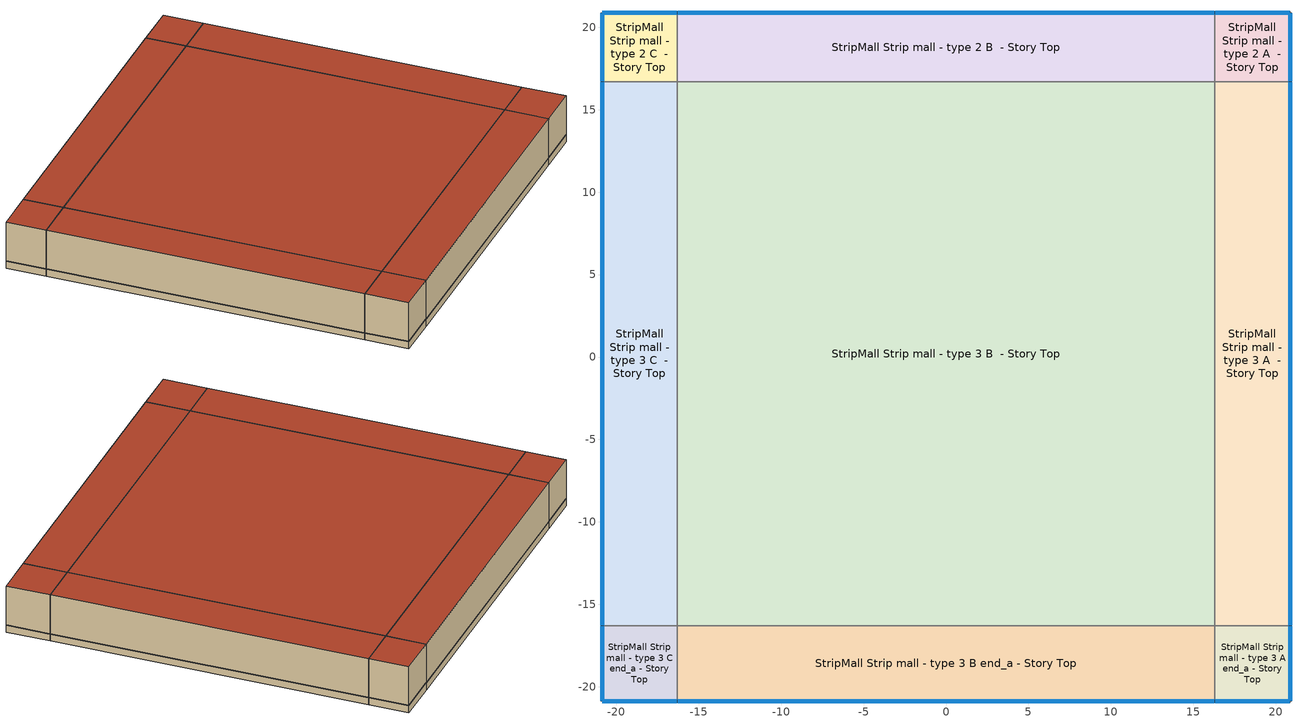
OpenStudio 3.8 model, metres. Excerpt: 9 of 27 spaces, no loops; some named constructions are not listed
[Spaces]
StripMall Strip mall - type 3 A end_a - Story Top
 floor adiabatic (Typical Interior Floor): 20.87,-20.87 16.3,-20.87 16.3,-16.3 20.87,-16.3 z5.18
 wall outside: 16.3,-20.87 20.87,-20.87 20.87,-16.3 z5.18:10.36
 wall to StripMall Strip mall - type 3 B end_a - Story Top: 16.3,-16.3 16.3,-20.87 z5.18:10.36
 wall to StripMall Strip mall - type 3 A  - Story Top: 20.87,-16.3 16.3,-16.3 z5.18:10.36
 window (Window U-0.91 SHGC 0.53): 16.32,-20.87 20.84,-20.87 / 20.87,-20.84 20.87,-16.32 z5.94:6
 roof outside: 20.87,-16.3 16.3,-16.3 16.3,-20.87 20.87,-20.87 z10.36
StripMall Strip mall - type 3 B end_a - Story Top
 floor adiabatic (Typical Interior Floor): 16.3,-20.87 -16.3,-20.87 -16.3,-16.3 16.3,-16.3 z5.18
 wall outside: -16.3,-20.87 16.3,-20.87 z5.18:10.36
 wall to StripMall Strip mall - type 3 C end_a - Story Top: -16.3,-16.3 -16.3,-20.87 z5.18:10.36
 wall to StripMall Strip mall - type 3 B  - Story Top: 16.3,-16.3 -16.3,-16.3 z5.18:10.36
 window (Window U-0.91 SHGC 0.53): -16.27,-20.87 16.27,-20.87 z5.94:6
 roof outside: 16.3,-16.3 -16.3,-16.3 -16.3,-20.87 16.3,-20.87 z10.36
StripMall Strip mall - type 3 C end_a - Story Top
 floor adiabatic (Typical Interior Floor): -16.3,-20.87 -20.87,-20.87 -20.87,-16.3 -16.3,-16.3 z5.18
 wall outside: -20.87,-16.3 -20.87,-20.87 -16.3,-20.87 z5.18:10.36
 wall to StripMall Strip mall - type 3 C  - Story Top: -16.3,-16.3 -20.87,-16.3 z5.18:10.36
 window (Window U-0.91 SHGC 0.53): -20.84,-20.87 -16.32,-20.87 / -20.87,-16.32 -20.87,-20.84 z5.94:6
 roof outside: -16.3,-16.3 -20.87,-16.3 -20.87,-20.87 -16.3,-20.87 z10.36
StripMall Strip mall - type 3 A  - Story Top
 floor adiabatic (Typical Interior Floor): 20.87,-16.3 16.3,-16.3 16.3,16.69 20.87,16.69 z5.18
 wall outside: 20.87,-16.3 20.87,16.69 z5.18:10.36
 wall to StripMall Strip mall - type 3 B  - Story Top: 16.3,16.69 16.3,-16.3 z5.18:10.36
 wall to StripMall Strip mall - type 2 A  - Story Top: 20.87,16.69 16.3,16.69 z5.18:10.36
 window (Window U-0.91 SHGC 0.53): 20.87,-16.27 20.87,16.67 z5.94:6
 roof outside: 20.87,16.69 16.3,16.69 16.3,-16.3 20.87,-16.3 z10.36
StripMall Strip mall - type 3 B  - Story Top
 floor adiabatic (Typical Interior Floor): 16.3,-16.3 -16.3,-16.3 -16.3,16.69 16.3,16.69 z5.18
 wall to StripMall Strip mall - type 3 C  - Story Top: -16.3,16.69 -16.3,-16.3 z5.18:10.36
 wall to StripMall Strip mall - type 2 B  - Story Top: 16.3,16.69 -16.3,16.69 z5.18:10.36
 roof outside: 16.3,16.69 -16.3,16.69 -16.3,-16.3 16.3,-16.3 z10.36
StripMall Strip mall - type 3 C  - Story Top
 floor adiabatic (Typical Interior Floor): -16.3,-16.3 -20.87,-16.3 -20.87,16.69 -16.3,16.69 z5.18
 wall outside: -20.87,16.69 -20.87,-16.3 z5.18:10.36
 wall to StripMall Strip mall - type 2 C  - Story Top: -16.3,16.69 -20.87,16.69 z5.18:10.36
 window (Window U-0.91 SHGC 0.53): -20.87,16.67 -20.87,-16.27 z5.94:6
 roof outside: -16.3,16.69 -20.87,16.69 -20.87,-16.3 -16.3,-16.3 z10.36
StripMall Strip mall - type 2 A  - Story Top
 floor adiabatic (Typical Interior Floor): 20.87,16.69 16.3,16.69 16.3,20.87 20.87,20.87 z5.18
 wall outside: 20.87,16.69 20.87,20.87 16.3,20.87 z5.18:10.36
 wall to StripMall Strip mall - type 2 B  - Story Top: 16.3,20.87 16.3,16.69 z5.18:10.36
 window (Window U-0.91 SHGC 0.53): 20.87,16.72 20.87,20.84 / 20.84,20.87 16.32,20.87 z5.94:6
 roof outside: 20.87,20.87 16.3,20.87 16.3,16.69 20.87,16.69 z10.36
StripMall Strip mall - type 2 B  - Story Top
 floor adiabatic (Typical Interior Floor): 16.3,16.69 -16.3,16.69 -16.3,20.87 16.3,20.87 z5.18
 wall outside: 16.3,20.87 -16.3,20.87 z5.18:10.36
 wall to StripMall Strip mall - type 2 C  - Story Top: -16.3,20.87 -16.3,16.69 z5.18:10.36
 window (Window U-0.91 SHGC 0.53): 16.27,20.87 -16.27,20.87 z5.94:6
 roof outside: 16.3,20.87 -16.3,20.87 -16.3,16.69 16.3,16.69 z10.36
StripMall Strip mall - type 2 C  - Story Top
 floor adiabatic (Typical Interior Floor): -16.3,16.69 -20.87,16.69 -20.87,20.87 -16.3,20.87 z5.18
 wall outside: -16.3,20.87 -20.87,20.87 -20.87,16.69 z5.18:10.36
 window (Window U-0.91 SHGC 0.53): -20.87,20.84 -20.87,16.72 / -16.32,20.87 -20.84,20.87 z5.94:6
 roof outside: -16.3,20.87 -20.87,20.87 -20.87,16.69 -16.3,16.69 z10.36
[Schedule:Ruleset]
Name | Default Day Schedule | Summer Design Day Schedule | Winter Design Day Schedule
FullServiceRestaurant HtgSetp | FullServiceRestaurant HtgSetp Default | Schedule Day 14 | Schedule Day 15
FullServiceRestaurant HtgSetp Kitchen | FullServiceRestaurant HtgSetp Kitchen Default | Schedule Day 17 | Schedule Day 18
FoodService_Restaurant BLDG_LIGHT_EndUseData BPR Adjusted | FoodService_Restaurant BLDG_LIGHT_EndUseData Default 1 | FoodService_Restaurant BLDG_LIGHT_EndUseData Summer Design Day 1 | FoodService_Restaurant BLDG_LIGHT_EndUseData Winter Design Day 1
Mercantile_Retail BLDG_LIGHT_EndUseData BPR Adjusted | Mercantile_Retail BLDG_LIGHT_EndUseData Default 1 | Mercantile_Retail BLDG_LIGHT_EndUseData Summer Design Day 1 | Mercantile_Retail BLDG_LIGHT_EndUseData Winter Design Day 1
FoodService_Restaurant BLDG_EQUIP_EndUseData BPR Adjusted | FoodService_Restaurant BLDG_EQUIP_EndUseData Default 1 | FoodService_Restaurant BLDG_EQUIP_EndUseData Summer Design Day 1 | FoodService_Restaurant BLDG_EQUIP_EndUseData Winter Design Day 1
[Schedule:Day]
FoodService_Restaurant BLDG_EQUIP_EndUseData Fri Day: Average, 0, 15, 0.276686, 0, 30, 0.276567, 0, 45, 0.276447, 1, 0, 0.276328, 1, 15, 0.276209, 1, 30, 0.276089, 1, 45, 0.27597, 2, 0, 0.27585, 2, 15, 0.275731, 2, 30, 0.275612, 2, 45, 0.275492, 3, 0, 0.275373, 3, 15, 0.275253, 3, 30, 0.280751, 3, 45, 0.286249, 4, 0, 0.291747, 4, 15, 0.297245, 4, 30, 0.309585, 4, 45, 0.321926, 5, 0, 0.334266, 5, 15, 0.346606, 5, 30, 0.35003, 5, 45, 0.353453, 6, 0, 0.356877, 6, 15, 0.3603, 6, 30, 0.363096, 6, 45, 0.365892, 7, 0, 0.368687, 7, 15, 0.371483, 7, 30, 0.381684, 7, 45, 0.391884, 8, 0, 0.402085, 8, 15, 0.412285, 8, 30, 0.431909, 8, 45, 0.451532, 9, 0, 0.471155, 9, 15, 0.490779, 9, 30, 0.504195, 9, 45, 0.517611, 10, 0, 0.531027, 10, 15, 0.544443, 10, 30, 0.565986, 10, 37, 0.576757, 10, 52, 0.611549, 11, 0, 0.611674, 11, 15, 0.608217, 11, 30, 0.60476, 11, 45, 0.601304, 12, 0, 0.597847, 12, 15, 0.594929, 12, 30, 0.592012, 12, 45, 0.589095, 13, 0, 0.586177, 13, 15, 0.584982, 13, 30, 0.583787, 13, 45, 0.582592, 14, 0, 0.581397, 14, 15, 0.581042, 14, 30, 0.580688, 14, 45, 0.580334, 15, 0, 0.579979, 15, 15, 0.589638, 15, 22, 0.594467, 15, 37, 0.585566, 15, 45, 0.581678, 16, 0, 0.576593, 16, 15, 0.571508, 16, 30, 0.566423, 16, 45, 0.561338, 17, 0, 0.553121, 17, 15, 0.544905, 17, 30, 0.536689, 17, 45, 0.528472, 18, 0, 0.51566, 18, 15, 0.502847, 18, 30, 0.490034, 18, 45, 0.477221, 19, 0, 0.455352, 19, 15, 0.433484, 19, 30, 0.411615, 19, 45, 0.389746, 20, 0, 0.364223, 20, 15, 0.3387, 20, 30, 0.313177, 20, 45, 0.287654, 21, 0, 0.285211, 21, 15, 0.282767, 21, 30, 0.280324, 21, 45, 0.27788, 22, 0, 0.277761, 22, 15, 0.277642, 22, 30, 0.277522, 22, 45, 0.277403, 23, 0, 0.277283, 23, 15, 0.277164, 23, 30, 0.277045, 23, 45, 0.276925, 24, 0, 0.276806
FoodService_Restaurant BLDG_EQUIP_EndUseData Sat Day: Average, 0, 15, 0.247188, 0, 30, 0.247053, 0, 45, 0.246918, 1, 0, 0.246784, 1, 15, 0.246649, 1, 30, 0.246514, 1, 45, 0.246379, 2, 0, 0.246244, 2, 15, 0.246109, 2, 30, 0.245975, 2, 45, 0.24584, 3, 0, 0.250496, 3, 15, 0.255152, 3, 30, 0.259808, 3, 45, 0.264465, 4, 0, 0.277603, 4, 15, 0.290742, 4, 30, 0.303881, 4, 45, 0.31702, 5, 0, 0.320768, 5, 15, 0.324517, 5, 30, 0.328266, 5, 45, 0.332015, 6, 0, 0.33414, 6, 15, 0.336265, 6, 30, 0.33839, 6, 45, 0.340516, 7, 0, 0.351831, 7, 15, 0.363146, 7, 30, 0.374461, 7, 45, 0.385776, 8, 0, 0.409828, 8, 15, 0.43388, 8, 30, 0.457932, 8, 45, 0.481984, 9, 0, 0.49736, 9, 15, 0.512736, 9, 30, 0.528111, 9, 45, 0.543487, 10, 0, 0.6146, 10, 15, 0.610383, 10, 30, 0.606167, 10, 37, 0.604058, 10, 52, 0.600775, 11, 7, 0.597491, 11, 22, 0.594208, 11, 37, 0.590924, 11, 52, 0.590421, 12, 7, 0.589918, 12, 22, 0.589415, 12, 37, 0.588912, 12, 52, 0.538853, 13, 7, 0.528465, 13, 22, 0.518076, 13, 30, 0.512882, 13, 45, 0.500171, 14, 0, 0.48746, 14, 15, 0.474748, 14, 30, 0.462037, 14, 45, 0.437812, 15, 0, 0.413588, 15, 15, 0.389363, 15, 30, 0.365138, 15, 45, 0.344584, 16, 0, 0.32403, 16, 15, 0.303476, 16, 30, 0.282922, 16, 45, 0.274899, 17, 0, 0.266875, 17, 15, 0.258852, 17, 30, 0.250828, 17, 45, 0.250693, 18, 0, 0.250558, 18, 15, 0.250424, 18, 30, 0.250289, 18, 45, 0.250154, 19, 0, 0.250019, 19, 15, 0.249884, 19, 30, 0.24975, 19, 45, 0.249615, 20, 0, 0.24948, 20, 15, 0.249345, 20, 30, 0.24921, 20, 45, 0.249075, 21, 0, 0.248941, 21, 15, 0.248806, 21, 30, 0.248671, 21, 45, 0.248536, 22, 0, 0.248401, 22, 15, 0.248267, 22, 30, 0.248132, 22, 45, 0.247997, 23, 0, 0.247862, 23, 15, 0.247727, 23, 30, 0.247592, 23, 45, 0.247458, 24, 0, 0.247323
FoodService_Restaurant BLDG_EQUIP_EndUseData Sun Day: Average, 0, 15, 0.247676, 0, 30, 0.247485, 0, 45, 0.247294, 1, 0, 0.247103, 1, 15, 0.246912, 1, 30, 0.246721, 1, 45, 0.24653, 2, 0, 0.246339, 2, 15, 0.246148, 2, 30, 0.245957, 2, 45, 0.245766, 3, 0, 0.249729, 3, 15, 0.253693, 3, 30, 0.257657, 3, 45, 0.261621, 4, 0, 0.273371, 4, 15, 0.285121, 4, 30, 0.29687, 4, 45, 0.30862, 5, 0, 0.313106, 5, 15, 0.317592, 5, 30, 0.322078, 5, 45, 0.326564, 6, 0, 0.32841, 6, 15, 0.330256, 6, 30, 0.332102, 6, 45, 0.333947, 7, 0, 0.342676, 7, 15, 0.351404, 7, 30, 0.360133, 7, 45, 0.368861, 8, 0, 0.390724, 8, 15, 0.412586, 8, 30, 0.434449, 8, 45, 0.456312, 9, 0, 0.47618, 9, 15, 0.496049, 9, 30, 0.515918, 9, 45, 0.535787, 10, 0, 0.614414, 10, 7, 0.611735, 10, 22, 0.608066, 10, 37, 0.604397, 10, 52, 0.600728, 11, 7, 0.59706, 11, 22, 0.594118, 11, 37, 0.591177, 11, 52, 0.588236, 12, 7, 0.585295, 12, 22, 0.5824, 12, 37, 0.579505, 12, 52, 0.57661, 13, 7, 0.573715, 13, 22, 0.534342, 13, 30, 0.526152, 13, 45, 0.515228, 14, 0, 0.504305, 14, 15, 0.493382, 14, 30, 0.482459, 14, 45, 0.456706, 15, 0, 0.430954, 15, 15, 0.405202, 15, 30, 0.37945, 15, 45, 0.357322, 16, 0, 0.335194, 16, 15, 0.313066, 16, 30, 0.290938, 16, 45, 0.288977, 17, 0, 0.287016, 17, 15, 0.285055, 17, 30, 0.283093, 17, 45, 0.275337, 18, 0, 0.267581, 18, 15, 0.259825, 18, 30, 0.252069, 18, 45, 0.251878, 19, 0, 0.251687, 19, 15, 0.251496, 19, 30, 0.251305, 19, 45, 0.251114, 20, 0, 0.250923, 20, 15, 0.250732, 20, 30, 0.250541, 20, 45, 0.25035, 21, 0, 0.250159, 21, 15, 0.249968, 21, 30, 0.249777, 21, 45, 0.249586, 22, 0, 0.249395, 22, 15, 0.249204, 22, 30, 0.249013, 22, 45, 0.248822, 23, 0, 0.248631, 23, 15, 0.24844, 23, 30, 0.248249, 23, 45, 0.248058, 24, 0, 0.247867
Mercantile_Retail BLDG_LIGHT_EndUseData Sun Day: Average, 0, 15, 0.100502, 0, 30, 0.100154, 0, 45, 0.0998069, 1, 0, 0.0994596, 1, 15, 0.0991122, 1, 30, 0.0987648, 1, 45, 0.0984174, 2, 0, 0.09807, 2, 15, 0.0977226, 2, 30, 0.0973752, 2, 45, 0.0970279, 3, 0, 0.0974025, 3, 15, 0.0977771, 3, 30, 0.0981517, 3, 45, 0.0985264, 4, 0, 0.0993541, 4, 15, 0.100182, 4, 30, 0.101009, 4, 45, 0.101837, 5, 0, 0.103845, 5, 15, 0.105853, 5, 30, 0.107861, 5, 45, 0.109869, 6, 0, 0.114021, 6, 15, 0.118173, 6, 30, 0.122326, 6, 45, 0.126478, 7, 0, 0.14972, 7, 15, 0.172963, 7, 30, 0.196206, 7, 45, 0.219448, 8, 0, 0.29228, 8, 15, 0.365112, 8, 30, 0.437944, 8, 45, 0.510775, 9, 0, 0.591684, 9, 15, 0.672593, 9, 30, 0.753502, 9, 45, 0.834411, 10, 0, 0.970113, 10, 7, 0.970225, 10, 22, 0.970238, 10, 37, 0.970252, 10, 52, 0.970265, 11, 7, 0.970279, 11, 22, 0.970232, 11, 37, 0.970185, 11, 52, 0.970138, 12, 7, 0.970091, 12, 22, 0.970012, 12, 37, 0.969934, 12, 52, 0.969855, 13, 7, 0.969777, 13, 22, 0.677248, 13, 30, 0.615222, 13, 45, 0.572217, 14, 0, 0.529211, 14, 15, 0.486205, 14, 30, 0.4432, 14, 45, 0.394249, 15, 0, 0.345298, 15, 15, 0.296347, 15, 30, 0.247396, 15, 45, 0.224715, 16, 0, 0.202034, 16, 15, 0.179353, 16, 30, 0.156671, 16, 45, 0.147279, 17, 0, 0.137886, 17, 15, 0.128493, 17, 30, 0.1191, 17, 45, 0.116448, 18, 0, 0.113796, 18, 15, 0.111144, 18, 30, 0.108492, 18, 45, 0.108144, 19, 0, 0.107797, 19, 15, 0.107449, 19, 30, 0.107102, 19, 45, 0.106755, 20, 0, 0.106407, 20, 15, 0.10606, 20, 30, 0.105712, 20, 45, 0.105365, 21, 0, 0.105018, 21, 15, 0.10467, 21, 30, 0.104323, 21, 45, 0.103976, 22, 0, 0.103628, 22, 15, 0.103281, 22, 30, 0.102933, 22, 45, 0.102586, 23, 0, 0.102239, 23, 15, 0.101891, 23, 30, 0.101544, 23, 45, 0.101196, 24, 0, 0.100849
FullServiceRestaurant HtgSetp Default; FullServiceRestaurant HtgSetp Kitchen Default; autogen FullServiceRestaurant HtgSetp 0_day_sch; autogen FullServiceRestaurant HtgSetp 1_day_sch; autogen FullServiceRestaurant HtgSetp Kitchen 0_day_sch; autogen FullServiceRestaurant HtgSetp Kitchen 1_day_sch: Average, 1, 0, 19.4444, 5, 0, 15.5556, 24, 0, 19.4444
autogen FoodService_Restaurant BLDG_LIGHT_EndUseData 0_day_sch; autogen FoodService_Restaurant BLDG_LIGHT_EndUseData 1_day_sch: Average, 0, 15, 0.432678, 0, 30, 0.396657, 0, 45, 0.371567, 1, 0, 0.346478, 1, 15, 0.321388, 1, 30, 0.296298, 1, 45, 0.284869, 2, 0, 0.273441, 2, 15, 0.262012, 2, 30, 0.250583, 2, 45, 0.245613, 3, 0, 0.240642, 3, 15, 0.235672, 3, 30, 0.230702, 3, 45, 0.233407, 4, 0, 0.236113, 4, 15, 0.238818, 4, 30, 0.241523, 4, 45, 0.243893, 5, 0, 0.246263, 5, 15, 0.248633, 5, 30, 0.251003, 5, 45, 0.257356, 6, 0, 0.263709, 6, 15, 0.270062, 6, 30, 0.276415, 6, 45, 0.305164, 7, 0, 0.333912, 7, 15, 0.362661, 7, 30, 0.39141, 7, 45, 0.424821, 8, 0, 0.458233, 8, 15, 0.491644, 8, 30, 0.525056, 8, 45, 0.554151, 9, 0, 0.583247, 9, 15, 0.612343, 9, 30, 0.641438, 9, 45, 0.660451, 10, 0, 0.679464, 10, 15, 0.698477, 10, 30, 0.717489, 10, 45, 0.725454, 11, 0, 0.733418, 11, 15, 0.741382, 11, 30, 0.749346, 11, 45, 0.750253, 12, 0, 0.751159, 12, 15, 0.752066, 12, 30, 0.752973, 12, 45, 0.753309, 13, 0, 0.753646, 13, 15, 0.753982, 13, 30, 0.754319, 13, 45, 0.754429, 14, 0, 0.75454, 14, 15, 0.75465, 14, 30, 0.754761, 14, 45, 0.754447, 15, 0, 0.754134, 15, 15, 0.75382, 15, 30, 0.753507, 15, 45, 0.753598, 16, 0, 0.753689, 16, 15, 0.75378, 16, 30, 0.753871, 16, 45, 0.753755, 17, 0, 0.753638, 17, 15, 0.753522, 17, 30, 0.753406, 17, 45, 0.75723, 18, 0, 0.761055, 18, 15, 0.764879, 18, 30, 0.768704, 18, 45, 0.76878, 19, 0, 0.768856, 19, 15, 0.768931, 19, 30, 0.769007, 19, 45, 0.767645, 20, 0, 0.766283, 20, 15, 0.764921, 20, 30, 0.763559, 20, 45, 0.757763, 21, 0, 0.751967, 21, 15, 0.746171, 21, 30, 0.740375, 21, 45, 0.723877, 22, 0, 0.707378, 22, 15, 0.69088, 22, 30, 0.674381, 22, 45, 0.640972, 23, 0, 0.607562, 23, 15, 0.574152, 23, 30, 0.540742, 23, 45, 0.504721, 24, 0, 0.468699
autogen Mercantile_Retail BLDG_LIGHT_EndUseData 1_day_sch: Average, 0, 15, 0.314476, 0, 30, 0.305273, 0, 45, 0.303605, 1, 0, 0.301936, 1, 15, 0.300267, 1, 30, 0.298598, 1, 45, 0.297145, 2, 0, 0.295692, 2, 15, 0.294238, 2, 30, 0.292785, 2, 45, 0.292441, 3, 0, 0.292098, 3, 15, 0.291754, 3, 30, 0.291411, 3, 45, 0.292745, 4, 0, 0.294079, 4, 15, 0.295413, 4, 30, 0.296747, 4, 45, 0.301415, 5, 0, 0.306084, 5, 15, 0.310752, 5, 30, 0.315421, 5, 45, 0.327439, 6, 0, 0.339458, 6, 15, 0.351477, 6, 30, 0.363496, 6, 45, 0.405876, 7, 0, 0.448257, 7, 15, 0.490638, 7, 30, 0.533018, 7, 45, 0.60511, 8, 0, 0.677203, 8, 15, 0.749295, 8, 30, 0.821387, 8, 45, 0.853381, 9, 0, 0.885374, 9, 15, 0.917368, 9, 30, 0.949362, 9, 45, 0.954605, 10, 0, 0.959848, 10, 15, 0.965091, 10, 30, 0.970333, 10, 45, 0.970468, 11, 0, 0.970603, 11, 15, 0.970739, 11, 30, 0.970874, 11, 45, 0.970901, 12, 0, 0.970928, 12, 15, 0.970956, 12, 30, 0.970983, 12, 45, 0.971028, 13, 0, 0.971072, 13, 15, 0.971117, 13, 30, 0.971162, 13, 45, 0.971208, 14, 0, 0.971253, 14, 15, 0.971299, 14, 30, 0.971345, 14, 45, 0.971345, 15, 0, 0.971346, 15, 15, 0.971347, 15, 30, 0.971347, 15, 45, 0.971353, 16, 0, 0.971358, 16, 15, 0.971364, 16, 30, 0.971369, 16, 45, 0.971341, 17, 0, 0.971312, 17, 15, 0.971284, 17, 30, 0.971255, 17, 45, 0.971192, 18, 0, 0.971129, 18, 15, 0.971066, 18, 30, 0.971003, 18, 45, 0.970891, 19, 0, 0.970779, 19, 15, 0.970668, 19, 30, 0.970556, 19, 45, 0.969953, 20, 0, 0.969349, 20, 15, 0.968745, 20, 30, 0.968141, 20, 45, 0.944564, 21, 0, 0.920987, 21, 15, 0.897409, 21, 30, 0.873832, 21, 45, 0.793408, 22, 0, 0.712984, 22, 15, 0.632561, 22, 30, 0.552137, 22, 45, 0.499623, 23, 0, 0.44711, 23, 15, 0.394597, 23, 30, 0.342083, 23, 45, 0.332881, 24, 0, 0.323678
FoodService_Restaurant BLDG_LIGHT_EndUseData Default 1: No, 0, 15, 0.432678, 0, 30, 0.396657, 0, 45, 0.371567, 1, 0, 0.346478, 1, 15, 0.321388, 1, 30, 0.296298, 1, 45, 0.284869, 2, 0, 0.273441, 2, 15, 0.262012, 2, 30, 0.250583, 2, 45, 0.245613, 3, 0, 0.240642, 3, 15, 0.235672, 3, 30, 0.230702, 3, 45, 0.233407, 4, 0, 0.236113, 4, 15, 0.238818, 4, 30, 0.241523, 4, 45, 0.243893, 5, 0, 0.246263, 5, 15, 0.248633, 5, 30, 0.251003, 5, 45, 0.257356, 6, 0, 0.263709, 6, 15, 0.270062, 6, 30, 0.276415, 6, 45, 0.305164, 7, 0, 0.333912, 7, 15, 0.362661, 7, 30, 0.39141, 7, 45, 0.424821, 8, 0, 0.458233, 8, 15, 0.491644, 8, 30, 0.525056, 8, 45, 0.554151, 9, 0, 0.583247, 9, 15, 0.612343, 9, 30, 0.641438, 9, 45, 0.660451, 10, 0, 0.679464, 10, 15, 0.698477, 10, 30, 0.717489, 10, 45, 0.725454, 11, 0, 0.733418, 11, 15, 0.741382, 11, 30, 0.749346, 11, 45, 0.750253, 12, 0, 0.751159, 12, 15, 0.752066, 12, 30, 0.752973, 12, 45, 0.753309, 13, 0, 0.753646, 13, 15, 0.753982, 13, 30, 0.754319, 13, 45, 0.754429, 14, 0, 0.75454, 14, 15, 0.75465, 14, 30, 0.754761, 14, 45, 0.754447, 15, 0, 0.754134, 15, 15, 0.75382, 15, 30, 0.753507, 15, 45, 0.753598, 16, 0, 0.753689, 16, 15, 0.75378, 16, 30, 0.753871, 16, 45, 0.753755, 17, 0, 0.753638, 17, 15, 0.753522, 17, 30, 0.753406, 17, 45, 0.75723, 18, 0, 0.761055, 18, 15, 0.764879, 18, 30, 0.768704, 18, 45, 0.76878, 19, 0, 0.768856, 19, 15, 0.768931, 19, 30, 0.769007, 19, 45, 0.767645, 20, 0, 0.766283, 20, 15, 0.764921, 20, 30, 0.763559, 20, 45, 0.757763, 21, 0, 0.751967, 21, 15, 0.746171, 21, 30, 0.740375, 21, 45, 0.723877, 22, 0, 0.707378, 22, 15, 0.69088, 22, 30, 0.674381, 22, 45, 0.640972, 23, 0, 0.607562, 23, 15, 0.574152, 23, 30, 0.540742, 23, 45, 0.504721, 24, 0, 0.468699
FoodService_Restaurant BLDG_LIGHT_EndUseData Summer Design Day 1; Mercantile_Retail BLDG_LIGHT_EndUseData Summer Design Day 1; FoodService_Restaurant BLDG_EQUIP_EndUseData Summer Design Day 1: 24, 0, 1
FoodService_Restaurant BLDG_LIGHT_EndUseData Winter Design Day 1; Mercantile_Retail BLDG_LIGHT_EndUseData Winter Design Day 1; FoodService_Restaurant BLDG_EQUIP_EndUseData Winter Design Day 1: 24, 0, 0
Mercantile_Retail BLDG_LIGHT_EndUseData Default 1: No, 0, 15, 0.314476, 0, 30, 0.305273, 0, 45, 0.303605, 1, 0, 0.301936, 1, 15, 0.300267, 1, 30, 0.298598, 1, 45, 0.297145, 2, 0, 0.295692, 2, 15, 0.294238, 2, 30, 0.292785, 2, 45, 0.292441, 3, 0, 0.292098, 3, 15, 0.291754, 3, 30, 0.291411, 3, 45, 0.292745, 4, 0, 0.294079, 4, 15, 0.295413, 4, 30, 0.296747, 4, 45, 0.301415, 5, 0, 0.306084, 5, 15, 0.310752, 5, 30, 0.315421, 5, 45, 0.327439, 6, 0, 0.339458, 6, 15, 0.351477, 6, 30, 0.363496, 6, 45, 0.405876, 7, 0, 0.448257, 7, 15, 0.490638, 7, 30, 0.533018, 7, 45, 0.60511, 8, 0, 0.677203, 8, 15, 0.749295, 8, 30, 0.821387, 8, 45, 0.853381, 9, 0, 0.885374, 9, 15, 0.917368, 9, 30, 0.949362, 9, 45, 0.954605, 10, 0, 0.959848, 10, 15, 0.965091, 10, 30, 0.970333, 10, 45, 0.970468, 11, 0, 0.970603, 11, 15, 0.970739, 11, 30, 0.970874, 11, 45, 0.970901, 12, 0, 0.970928, 12, 15, 0.970956, 12, 30, 0.970983, 12, 45, 0.971028, 13, 0, 0.971072, 13, 15, 0.971117, 13, 30, 0.971162, 13, 45, 0.971208, 14, 0, 0.971253, 14, 15, 0.971299, 14, 30, 0.971345, 14, 45, 0.971345, 15, 0, 0.971346, 15, 15, 0.971347, 15, 30, 0.971347, 15, 45, 0.971353, 16, 0, 0.971358, 16, 15, 0.971364, 16, 30, 0.971369, 16, 45, 0.971341, 17, 0, 0.971312, 17, 15, 0.971284, 17, 30, 0.971255, 17, 45, 0.971192, 18, 0, 0.971129, 18, 15, 0.971066, 18, 30, 0.971003, 18, 45, 0.970891, 19, 0, 0.970779, 19, 15, 0.970668, 19, 30, 0.970556, 19, 45, 0.969953, 20, 0, 0.969349, 20, 15, 0.968745, 20, 30, 0.968141, 20, 45, 0.944564, 21, 0, 0.920987, 21, 15, 0.897409, 21, 30, 0.873832, 21, 45, 0.793408, 22, 0, 0.712984, 22, 15, 0.632561, 22, 30, 0.552137, 22, 45, 0.499623, 23, 0, 0.44711, 23, 15, 0.394597, 23, 30, 0.342083, 23, 45, 0.332881, 24, 0, 0.323678
FoodService_Restaurant BLDG_EQUIP_EndUseData Default 1: No, 0, 15, 0.247779, 0, 30, 0.247661, 0, 45, 0.247543, 1, 0, 0.247424, 1, 15, 0.247306, 1, 30, 0.247188, 1, 45, 0.247069, 2, 0, 0.246951, 2, 15, 0.246833, 2, 30, 0.246715, 2, 45, 0.246596, 3, 0, 0.246478, 3, 15, 0.24636, 3, 30, 0.251801, 3, 45, 0.257242, 4, 0, 0.262683, 4, 15, 0.268124, 4, 30, 0.280516, 4, 45, 0.292909, 5, 0, 0.305301, 5, 15, 0.317693, 5, 30, 0.321027, 5, 45, 0.324361, 6, 0, 0.327695, 6, 15, 0.331028, 6, 30, 0.333873, 6, 45, 0.336717, 7, 0, 0.339561, 7, 15, 0.342406, 7, 30, 0.352822, 7, 45, 0.363238, 8, 0, 0.373654, 8, 15, 0.38407, 8, 30, 0.401282, 8, 45, 0.418493, 9, 0, 0.435705, 9, 15, 0.452917, 9, 30, 0.465017, 9, 45, 0.477118, 10, 0, 0.489218, 10, 15, 0.501319, 10, 30, 0.511641, 10, 37, 0.516802, 10, 52, 0.537684, 11, 0, 0.540109, 11, 15, 0.539193, 11, 30, 0.538276, 11, 45, 0.53736, 12, 0, 0.536443, 12, 15, 0.537794, 12, 30, 0.539145, 12, 45, 0.540496, 13, 0, 0.541846, 13, 15, 0.541313, 13, 30, 0.540779, 13, 45, 0.540246, 14, 0, 0.539712, 14, 15, 0.540185, 14, 30, 0.540658, 14, 45, 0.54113, 15, 0, 0.541603, 15, 15, 0.545512, 15, 22, 0.547466, 15, 37, 0.538273, 15, 45, 0.534131, 16, 0, 0.528054, 16, 15, 0.521978, 16, 30, 0.515902, 16, 45, 0.509826, 17, 0, 0.499872, 17, 15, 0.489918, 17, 30, 0.479964, 17, 45, 0.470011, 18, 0, 0.446385, 18, 15, 0.422759, 18, 30, 0.399134, 18, 45, 0.375508, 19, 0, 0.354255, 19, 15, 0.333002, 19, 30, 0.311749, 19, 45, 0.290496, 20, 0, 0.282306, 20, 15, 0.274117, 20, 30, 0.265928, 20, 45, 0.257739, 21, 0, 0.255545, 21, 15, 0.25335, 21, 30, 0.251156, 21, 45, 0.248962, 22, 0, 0.248844, 22, 15, 0.248725, 22, 30, 0.248607, 22, 45, 0.248489, 23, 0, 0.248371, 23, 15, 0.248252, 23, 30, 0.248134, 23, 45, 0.248016, 24, 0, 0.247897
Schedule Day 14; Schedule Day 15; Schedule Day 17; Schedule Day 18: 24, 0, 19.4444
[Schedule:Rule]
Name | Schedule Ruleset | Rule Order | Day Schedule | Apply Sunday | Apply Monday | Apply Tuesday | Apply Wednesday | Apply Thursday | Apply Friday | Apply Saturday | Date Specification Type | Specific Month 1 | Specific Day 1 | Specific Month 2 | Specific Day 2 | Specific Month 3 | Specific Day 3 | Specific Month 4 | Specific Day 4 | Specific Month 5 | Specific Day 5 | Specific Month 6 | Specific Day 6 | Specific Month 7 | Specific Day 7 | Specific Month 8 | Specific Day 8 | Specific Month 9 | Specific Day 9 | Specific Month 10 | Specific Day 10 | Specific Month 11 | Specific Day 11 | Specific Month 12 | Specific Day 12 | Specific Month 13 | Specific Day 13 | Specific Month 14 | Specific Day 14 | Specific Month 15 | Specific Day 15 | Specific Month 16 | Specific Day 16 | Specific Month 17 | Specific Day 17 | Specific Month 18 | Specific Day 18 | Specific Month 19 | Specific Day 19 | Specific Month 20 | Specific Day 20 | Specific Month 21 | Specific Day 21 | Specific Month 22 | Specific Day 22 | Specific Month 23 | Specific Day 23 | Specific Month 24 | Specific Day 24 | Specific Month 25 | Specific Day 25 | Specific Month 26 | Specific Day 26 | Specific Month 27 | Specific Day 27 | Specific Month 28 | Specific Day 28 | Specific Month 29 | Specific Day 29 | Specific Month 30 | Specific Day 30 | Specific Month 31 | Specific Day 31 | Specific Month 32 | Specific Day 32 | Specific Month 33 | Specific Day 33 | Specific Month 34 | Specific Day 34 | Specific Month 35 | Specific Day 35 | Specific Month 36 | Specific Day 36 | Specific Month 37 | Specific Day 37 | Specific Month 38 | Specific Day 38 | Specific Month 39 | Specific Day 39 | Specific Month 40 | Specific Day 40 | Specific Month 41 | Specific Day 41 | Specific Month 42 | Specific Day 42 | Specific Month 43 | Specific Day 43 | Specific Month 44 | Specific Day 44 | Specific Month 45 | Specific Day 45 | Specific Month 46 | Specific Day 46 | Specific Month 47 | Specific Day 47 | Specific Month 48 | Specific Day 48 | Specific Month 49 | Specific Day 49 | Specific Month 50 | Specific Day 50 | Specific Month 51 | Specific Day 51 | Specific Month 52 | Specific Day 52 | Start Month | Start Day | End Month | End Day
autogen FullServiceRestaurant HtgSetp 0 | FullServiceRestaurant HtgSetp | 0 | autogen FullServiceRestaurant HtgSetp 0_day_sch | Yes | Yes | Yes | Yes | Yes | Yes | Yes | SpecificDates | 1 | 6 | 1 | 13 | 1 | 20 | 1 | 27 | 2 | 3 | 2 | 10 | 2 | 17 | 2 | 24 | 3 | 3 | 3 | 10 | 3 | 17 | 3 | 24 | 3 | 31 | 4 | 7 | 4 | 14 | 4 | 21 | 4 | 28 | 5 | 5 | 5 | 12 | 5 | 19 | 5 | 26 | 6 | 2 | 6 | 9 | 6 | 16 | 6 | 23 | 6 | 30 | 7 | 7 | 7 | 14 | 7 | 21 | 7 | 28 | 8 | 4 | 8 | 11 | 8 | 18 | 8 | 25 | 9 | 1 | 9 | 8 | 9 | 15 | 9 | 22 | 9 | 29 | 10 | 6 | 10 | 13 | 10 | 20 | 10 | 27 | 11 | 3 | 11 | 10 | 11 | 17 | 11 | 24 | 12 | 1 | 12 | 8 | 12 | 15 | 12 | 22 | 12 | 29
autogen FullServiceRestaurant HtgSetp 1 | FullServiceRestaurant HtgSetp | 1 | autogen FullServiceRestaurant HtgSetp 1_day_sch | Yes | Yes | Yes | Yes | Yes | Yes | Yes | SpecificDates | 1 | 7 | 1 | 14 | 1 | 21 | 1 | 28 | 2 | 4 | 2 | 11 | 2 | 18 | 2 | 25 | 3 | 4 | 3 | 11 | 3 | 18 | 3 | 25 | 4 | 1 | 4 | 8 | 4 | 15 | 4 | 22 | 4 | 29 | 5 | 6 | 5 | 13 | 5 | 20 | 5 | 27 | 6 | 3 | 6 | 10 | 6 | 17 | 6 | 24 | 7 | 1 | 7 | 8 | 7 | 15 | 7 | 22 | 7 | 29 | 8 | 5 | 8 | 12 | 8 | 19 | 8 | 26 | 9 | 2 | 9 | 9 | 9 | 16 | 9 | 23 | 9 | 30 | 10 | 7 | 10 | 14 | 10 | 21 | 10 | 28 | 11 | 4 | 11 | 11 | 11 | 18 | 11 | 25 | 12 | 2 | 12 | 9 | 12 | 16 | 12 | 23 | 12 | 30
autogen FullServiceRestaurant HtgSetp Kitchen 0 | FullServiceRestaurant HtgSetp Kitchen | 0 | autogen FullServiceRestaurant HtgSetp Kitchen 0_day_sch | Yes | Yes | Yes | Yes | Yes | Yes | Yes | SpecificDates | 1 | 6 | 1 | 13 | 1 | 20 | 1 | 27 | 2 | 3 | 2 | 10 | 2 | 17 | 2 | 24 | 3 | 3 | 3 | 10 | 3 | 17 | 3 | 24 | 3 | 31 | 4 | 7 | 4 | 14 | 4 | 21 | 4 | 28 | 5 | 5 | 5 | 12 | 5 | 19 | 5 | 26 | 6 | 2 | 6 | 9 | 6 | 16 | 6 | 23 | 6 | 30 | 7 | 7 | 7 | 14 | 7 | 21 | 7 | 28 | 8 | 4 | 8 | 11 | 8 | 18 | 8 | 25 | 9 | 1 | 9 | 8 | 9 | 15 | 9 | 22 | 9 | 29 | 10 | 6 | 10 | 13 | 10 | 20 | 10 | 27 | 11 | 3 | 11 | 10 | 11 | 17 | 11 | 24 | 12 | 1 | 12 | 8 | 12 | 15 | 12 | 22 | 12 | 29
autogen FullServiceRestaurant HtgSetp Kitchen 1 | FullServiceRestaurant HtgSetp Kitchen | 1 | autogen FullServiceRestaurant HtgSetp Kitchen 1_day_sch | Yes | Yes | Yes | Yes | Yes | Yes | Yes | SpecificDates | 1 | 7 | 1 | 14 | 1 | 21 | 1 | 28 | 2 | 4 | 2 | 11 | 2 | 18 | 2 | 25 | 3 | 4 | 3 | 11 | 3 | 18 | 3 | 25 | 4 | 1 | 4 | 8 | 4 | 15 | 4 | 22 | 4 | 29 | 5 | 6 | 5 | 13 | 5 | 20 | 5 | 27 | 6 | 3 | 6 | 10 | 6 | 17 | 6 | 24 | 7 | 1 | 7 | 8 | 7 | 15 | 7 | 22 | 7 | 29 | 8 | 5 | 8 | 12 | 8 | 19 | 8 | 26 | 9 | 2 | 9 | 9 | 9 | 16 | 9 | 23 | 9 | 30 | 10 | 7 | 10 | 14 | 10 | 21 | 10 | 28 | 11 | 4 | 11 | 11 | 11 | 18 | 11 | 25 | 12 | 2 | 12 | 9 | 12 | 16 | 12 | 23 | 12 | 30
autogen FoodService_Restaurant BLDG_LIGHT_EndUseData 0 1 | FoodService_Restaurant BLDG_LIGHT_EndUseData BPR Adjusted | 0 | autogen FoodService_Restaurant BLDG_LIGHT_EndUseData 0_day_sch | Yes | Yes | Yes | Yes | Yes | Yes | Yes | SpecificDates | 1 | 6 | 1 | 13 | 1 | 20 | 1 | 27 | 2 | 3 | 2 | 10 | 2 | 17 | 2 | 24 | 3 | 3 | 3 | 10 | 3 | 17 | 3 | 24 | 3 | 31 | 4 | 7 | 4 | 14 | 4 | 21 | 4 | 28 | 5 | 5 | 5 | 12 | 5 | 19 | 5 | 26 | 6 | 2 | 6 | 9 | 6 | 16 | 6 | 23 | 6 | 30 | 7 | 7 | 7 | 14 | 7 | 21 | 7 | 28 | 8 | 4 | 8 | 11 | 8 | 18 | 8 | 25 | 9 | 1 | 9 | 8 | 9 | 15 | 9 | 22 | 9 | 29 | 10 | 6 | 10 | 13 | 10 | 20 | 10 | 27 | 11 | 3 | 11 | 10 | 11 | 17 | 11 | 24 | 12 | 1 | 12 | 8 | 12 | 15 | 12 | 22 | 12 | 29
autogen FoodService_Restaurant BLDG_LIGHT_EndUseData 2 | FoodService_Restaurant BLDG_LIGHT_EndUseData BPR Adjusted | 1 | autogen FoodService_Restaurant BLDG_LIGHT_EndUseData 1_day_sch | Yes | Yes | Yes | Yes | Yes | Yes | Yes | SpecificDates | 1 | 7 | 1 | 14 | 1 | 21 | 1 | 28 | 2 | 4 | 2 | 11 | 2 | 18 | 2 | 25 | 3 | 4 | 3 | 11 | 3 | 18 | 3 | 25 | 4 | 1 | 4 | 8 | 4 | 15 | 4 | 22 | 4 | 29 | 5 | 6 | 5 | 13 | 5 | 20 | 5 | 27 | 6 | 3 | 6 | 10 | 6 | 17 | 6 | 24 | 7 | 1 | 7 | 8 | 7 | 15 | 7 | 22 | 7 | 29 | 8 | 5 | 8 | 12 | 8 | 19 | 8 | 26 | 9 | 2 | 9 | 9 | 9 | 16 | 9 | 23 | 9 | 30 | 10 | 7 | 10 | 14 | 10 | 21 | 10 | 28 | 11 | 4 | 11 | 11 | 11 | 18 | 11 | 25 | 12 | 2 | 12 | 9 | 12 | 16 | 12 | 23 | 12 | 30
Schedule Rule 33 | Mercantile_Retail BLDG_LIGHT_EndUseData BPR Adjusted | 0 | Mercantile_Retail BLDG_LIGHT_EndUseData Sun Day | Yes |  |  |  |  |  |  | DateRange |  |  |  |  |  |  |  |  |  |  |  |  |  |  |  |  |  |  |  |  |  |  |  |  |  |  |  |  |  |  |  |  |  |  |  |  |  |  |  |  |  |  |  |  |  |  |  |  |  |  |  |  |  |  |  |  |  |  |  |  |  |  |  |  |  |  |  |  |  |  |  |  |  |  |  |  |  |  |  |  |  |  |  |  |  |  |  |  |  |  |  |  |  |  |  |  |  |  |  |  |  |  |  |  | 1 | 1 | 12 | 31
autogen Mercantile_Retail BLDG_LIGHT_EndUseData 2 | Mercantile_Retail BLDG_LIGHT_EndUseData BPR Adjusted | 1 | autogen Mercantile_Retail BLDG_LIGHT_EndUseData 1_day_sch | Yes | Yes | Yes | Yes | Yes | Yes | Yes | SpecificDates | 1 | 6 | 1 | 13 | 1 | 20 | 1 | 27 | 2 | 3 | 2 | 10 | 2 | 17 | 2 | 24 | 3 | 3 | 3 | 10 | 3 | 17 | 3 | 24 | 3 | 31 | 4 | 7 | 4 | 14 | 4 | 21 | 4 | 28 | 5 | 5 | 5 | 12 | 5 | 19 | 5 | 26 | 6 | 2 | 6 | 9 | 6 | 16 | 6 | 23 | 6 | 30 | 7 | 7 | 7 | 14 | 7 | 21 | 7 | 28 | 8 | 4 | 8 | 11 | 8 | 18 | 8 | 25 | 9 | 1 | 9 | 8 | 9 | 15 | 9 | 22 | 9 | 29 | 10 | 6 | 10 | 13 | 10 | 20 | 10 | 27 | 11 | 3 | 11 | 10 | 11 | 17 | 11 | 24 | 12 | 1 | 12 | 8 | 12 | 15 | 12 | 22 | 12 | 29
Schedule Rule 34 | FoodService_Restaurant BLDG_EQUIP_EndUseData BPR Adjusted | 0 | FoodService_Restaurant BLDG_EQUIP_EndUseData Sun Day | Yes |  |  |  |  |  |  | DateRange |  |  |  |  |  |  |  |  |  |  |  |  |  |  |  |  |  |  |  |  |  |  |  |  |  |  |  |  |  |  |  |  |  |  |  |  |  |  |  |  |  |  |  |  |  |  |  |  |  |  |  |  |  |  |  |  |  |  |  |  |  |  |  |  |  |  |  |  |  |  |  |  |  |  |  |  |  |  |  |  |  |  |  |  |  |  |  |  |  |  |  |  |  |  |  |  |  |  |  |  |  |  |  |  | 1 | 1 | 12 | 31
Schedule Rule 35 | FoodService_Restaurant BLDG_EQUIP_EndUseData BPR Adjusted | 1 | FoodService_Restaurant BLDG_EQUIP_EndUseData Sat Day |  |  |  |  |  |  | Yes | DateRange |  |  |  |  |  |  |  |  |  |  |  |  |  |  |  |  |  |  |  |  |  |  |  |  |  |  |  |  |  |  |  |  |  |  |  |  |  |  |  |  |  |  |  |  |  |  |  |  |  |  |  |  |  |  |  |  |  |  |  |  |  |  |  |  |  |  |  |  |  |  |  |  |  |  |  |  |  |  |  |  |  |  |  |  |  |  |  |  |  |  |  |  |  |  |  |  |  |  |  |  |  |  |  |  | 1 | 1 | 12 | 31
Schedule Rule 36 | FoodService_Restaurant BLDG_EQUIP_EndUseData BPR Adjusted | 2 | FoodService_Restaurant BLDG_EQUIP_EndUseData Fri Day |  |  |  |  |  | Yes |  | DateRange |  |  |  |  |  |  |  |  |  |  |  |  |  |  |  |  |  |  |  |  |  |  |  |  |  |  |  |  |  |  |  |  |  |  |  |  |  |  |  |  |  |  |  |  |  |  |  |  |  |  |  |  |  |  |  |  |  |  |  |  |  |  |  |  |  |  |  |  |  |  |  |  |  |  |  |  |  |  |  |  |  |  |  |  |  |  |  |  |  |  |  |  |  |  |  |  |  |  |  |  |  |  |  |  | 1 | 1 | 12 | 31
